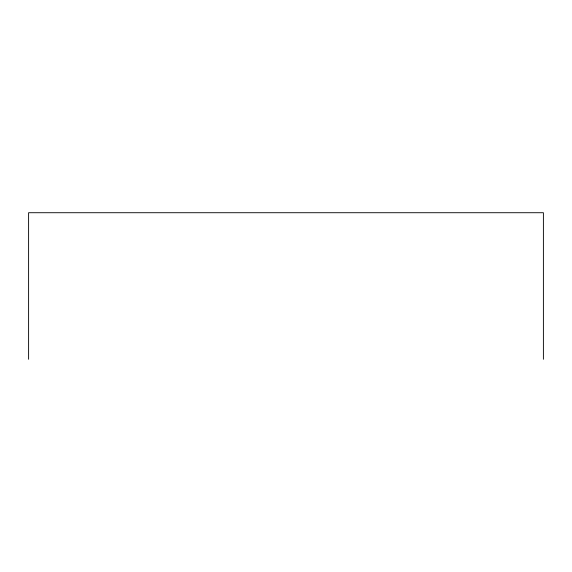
<?xml version="1.0" encoding="UTF-8"?>
<svg xmlns="http://www.w3.org/2000/svg" width="572" height="572" viewBox="0 0 572 572"><rect width="100%" height="100%" fill="white"/><g stroke="black" fill="none" stroke-linecap="round" stroke-linejoin="round"><path stroke-width="0.86" d="M543.4 359.28L543.4 212.72L28.6 212.72L28.6 359.28"/></g></svg>
